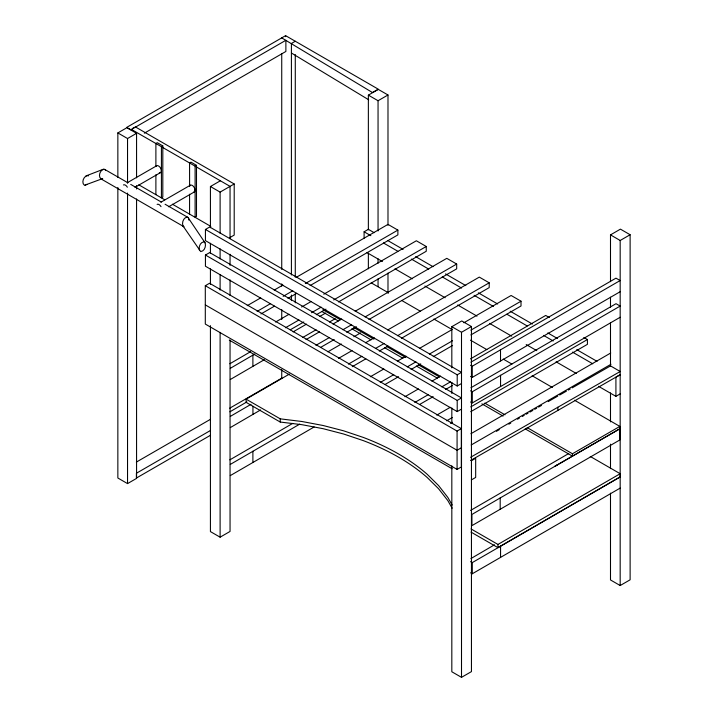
<?xml version="1.0" encoding="UTF-8"?>
<svg xmlns="http://www.w3.org/2000/svg" width="713" height="713" viewBox="0 0 713 713"><rect width="100%" height="100%" fill="white"/><g stroke="black" fill="none" stroke-linecap="round" stroke-linejoin="round"><path stroke-width="1.07" d="M88.367 175.915L87.708 175.576C83.679 175.719 80.979 182.92 84.473 185.282L102.681 178.58L101.077 178.892C97.583 176.53 100.275 169.329 104.303 169.186L127.868 182.742M86.906 184.337L85.248 185.291M229.88 363.755L250.637 351.643M230.281 368.336L254.808 354.022M230.281 379.521L264.38 359.673M229.916 411.811L246.876 401.9M230.326 416.392L251.056 404.289M230.326 427.577L260.593 409.939M229.88 459.84L292.74 423.379M230.281 464.421L299.781 424.101M230.281 475.607L314.139 426.98M470.901 362.186L615.961 278.159L620.141 280.539L472.247 366.215L472.247 377.4L470.58 376.446M472.247 377.4L620.141 291.724M470.945 387.72L616.005 303.693L620.176 306.073L472.291 391.749L472.291 402.934L470.625 401.98M472.291 402.934L620.176 317.258M470.571 510.428L568.742 453.513M500.187 497.95L471.926 514.456L471.926 525.641L619.811 439.966L619.811 428.78L500.187 497.95L500.187 509.135M470.945 558.555L494.501 544.803M470.625 572.815L472.291 573.769L472.291 562.593L620.176 476.908L620.176 473.717L590.266 456.463M472.291 573.769L620.176 488.093M452.158 508.2L447.862 500.651L438.611 488.788L427.203 477.496A221.342 127.877 0 0 0 363.256 440.607L343.684 434.03L323.149 428.7L301.911 424.69L280.227 422.043L246.092 402.346L246.092 399.155L289.398 374.093M327.9 351.812L341.375 344.022M353.88 336.777L360.618 332.882M557.851 464.582L554.999 466.231L619.838 428.798L619.838 426.401L574.544 400.251M471.008 532.094L497.95 547.637L497.95 544.447L620.176 473.717M497.95 547.637L620.176 476.908M281.733 37.887L372.462 92.538L378.273 89.178L285.601 35.65L126.709 127.386L130.862 129.784L285.877 40.285L285.877 51.461L144.338 133.179M117.85 177.457L117.85 132.93L126.878 127.716L136.566 133.313L136.566 177.84M132.787 128.304L134.454 127.342M295.28 41.238L291.412 43.475L291.412 275.004M117.85 132.93L127.538 138.527L136.566 133.313M161.423 146.691L162.814 145.898L162.814 197.02L161.423 197.813L161.423 146.691L131.13 129.258M127.235 182.76L156.646 165.781M134.944 187.35L160.559 172.555M195.104 166.138L196.494 165.336L196.494 216.458L195.104 217.26L195.104 166.138L161.86 147.003M160.915 202.207L190.326 185.228M168.624 206.788L194.239 192.002M368.363 229.827L368.363 95.141L378.309 89.401L387.988 94.989L387.988 225.228M210.424 227.705L210.424 186.521L220.37 180.781M368.363 95.141L378.05 100.729L387.988 94.989M210.424 186.521L220.112 192.109L234.203 183.972L234.203 235.094L230.049 237.491M205.433 229.452L209.693 226.992L461.471 372.355L457.211 374.815L205.433 229.452L205.433 240.637L457.211 386L461.471 383.541M205.433 255.04L209.693 252.58L461.471 397.952L457.211 400.412L205.433 255.04L205.433 266.225L457.211 411.588L461.471 409.128M205.299 285.717L209.56 283.257L461.338 428.62L461.338 466.962L457.078 469.421L205.299 324.059L205.299 285.717L457.078 431.08L461.338 428.62M364.102 238.187L364.102 231.796L368.363 229.336L374.156 232.679M247.215 305.672L260.708 297.874M274.211 290.084L282.892 285.075M296.385 277.277L387.988 224.39L397.881 230.103L397.881 234.898L310.137 285.556M257.108 311.385L270.601 303.586M283.141 296.35L292.785 290.788M305.316 283.551L397.881 230.103M260.967 313.952L274.46 306.153M287.963 298.364L296.644 293.355M275.575 322.044L289.077 314.255M301.608 307.018L311.251 301.447M323.782 294.211L416.356 240.771L426.249 246.484L426.249 251.27L338.506 301.929M285.467 327.757L298.97 319.968M311.501 312.731L321.144 307.16M333.684 299.923L426.249 246.484M290.289 329.771L303.791 321.973M316.322 314.736L325.966 309.166M293.088 331.893L306.483 324.139M319.879 316.394L325.627 313.069M302.66 337.534L316.055 329.789M329.451 322.044L335.19 318.72M306.011 339.62L319.513 331.821M333.007 324.032L341.687 319.023M355.19 311.224L446.793 258.338L456.685 264.051L456.685 268.846L368.942 319.504M315.904 345.333L329.406 337.534M342.908 329.745L351.58 324.736M365.083 316.937L456.685 264.051M320.725 347.338L334.228 339.548M346.759 332.311L356.402 326.741M136.335 462.104L210.478 419.297M229.738 408.184L281.733 378.166M210.531 430.447L136.397 473.254L136.397 478.049L210.531 435.242M338.523 358.389L352.026 350.6M365.519 342.801L374.2 337.793M387.703 329.994L479.305 277.107L489.198 282.82L489.198 287.615L401.455 338.274M117.85 187.474L117.85 478.004L127.538 483.601L136.566 478.387L136.566 198.989M348.416 364.102L361.919 356.304M375.412 348.514L384.093 343.506M397.596 335.707L489.198 282.82M352.275 366.669L365.778 358.871M379.271 351.081L387.952 346.072M610.497 281.635L610.497 234.88L620.435 229.14L630.123 234.737L630.123 579.803L620.176 585.542L610.497 579.954L610.497 493.129M451.819 367.872L451.819 326.688L461.766 320.948L471.445 326.536L471.445 671.61L461.507 677.35L451.819 671.762L451.819 465.83M370.341 376.758L383.844 368.969M397.346 361.17L406.018 356.161M419.52 348.372L452.3 329.442M463.878 322.757L511.123 295.485L521.016 301.198L521.016 305.984L470.874 334.941M610.497 234.88L620.176 240.477L630.123 234.737M451.819 326.688L461.507 332.276L471.445 326.536M380.243 382.471L393.736 374.681M407.239 366.883L415.92 361.874M429.413 354.085L452.559 340.725M470.874 330.146L521.016 301.198M385.056 384.485L398.558 376.687M411.098 369.45L420.732 363.888M433.272 356.652L452.559 345.511M404.931 396.731L418.433 388.933M431.926 381.143L440.607 376.134M470.5 358.871L545.712 315.449L549.304 317.526M414.823 402.444L428.326 394.646M441.828 386.856L450.5 381.847M419.645 404.449L433.147 396.66M445.678 389.423L452.434 385.528M210.424 325.663L210.424 531.595L220.112 537.183L230.049 531.443L230.049 339.985M436.757 415.1L450.251 407.31M446.65 420.813L452.434 417.47M470.749 406.9L587.423 339.54L587.423 344.326L470.749 411.686M450.5 423.379L452.434 422.265M470.919 433.718L610.738 352.997M461.338 447.791L457.078 450.251L205.299 304.888M471.177 444.992L610.988 364.272M620.176 374.717L615.916 377.177L615.916 396.348L620.176 393.888M471.418 460.723L475.678 458.263L475.678 477.434L471.418 479.894M527.165 427.604L572.45 453.753L619.838 426.401M496.391 431.32L499.269 429.672M508.859 424.173L510.775 423.067M517.495 419.217L519.412 418.112M522.29 416.463L524.207 415.358M526.123 414.262L528.039 413.157M529.955 412.061L532.834 410.403M534.75 409.307L536.666 408.201M538.591 407.105L541.461 405.456M470.571 457.3L620.185 371.509L610.533 365.903L572.165 387.872M470.571 460.491L620.185 374.708M548.181 401.597L557.771 396.107M559.687 395.011L566.407 391.17M568.323 390.064L570.24 388.968M86.104 175.879L103.537 169.168M246.092 399.155L280.227 418.843L301.911 421.499L323.149 425.509L343.684 430.839L363.247 437.408A221.342 127.877 0 0 1 427.203 474.305L438.611 485.598L447.862 497.451L452.158 505M187.982 217.447L187.314 217.108C183.526 217.34 181.699 222.608 182.911 225.825L200.692 251.573C204.479 251.341 206.307 246.074 205.086 242.857L187.982 217.447L165.077 204.23M100.408 178.544L184.088 226.814M470.58 365.261L472.247 366.215M470.625 390.795L472.291 391.749M470.625 561.639L472.291 562.593M583.831 337.463L587.423 339.54M387.658 240.477L403.095 249.39M415.643 256.627L433.005 266.653M445.545 273.899L465.812 285.592M478.352 292.838L497.647 303.979M510.187 311.216L532.379 324.023M547.816 332.935L557.459 338.506M576.755 349.646L597.022 361.348M364.102 231.796L370.858 235.691M383.398 242.937L397.872 251.288M411.383 259.086L428.745 269.113M442.256 276.911L461.552 288.052M474.092 295.298L493.387 306.43M506.89 314.228L527.157 325.93M543.556 335.395L553.199 340.966M572.494 352.106L592.761 363.808M366.999 252.634L382.435 261.546M394.975 268.792L412.346 278.819M424.886 286.056L445.144 297.758M457.693 304.995L476.988 316.135M489.528 323.372L511.72 336.188M526.185 344.539L536.8 350.671M556.095 361.812L576.354 373.505M598.546 386.321L615.916 396.348M135.283 126.861L234.203 183.972M162.814 145.898L157.279 142.698L155.889 143.5L155.889 166.004M196.494 165.336L190.959 162.145L189.569 162.947L189.605 186.245A3.913 2.255 60 0 1 193.963 187.056A3.913 2.255 60 0 1 193.66 192.18M195.478 166.414L230.049 186.369L230.049 238.686M371.215 282.856L388.558 292.874M402.052 300.663L420.358 311.233M433.852 319.023L452.158 329.593M470.473 340.163L486.854 349.62M503.235 359.085L511.907 364.093M532.139 375.769L552.379 387.453M138.812 184.819L164.748 199.792M172.43 204.221L210.843 226.404M130.729 184.4L161.263 202.029M322.873 309.656L340.217 319.674M353.71 327.463L373.942 339.138M386.473 346.375L405.742 357.498M418.273 364.735L439.475 376.972M484.76 403.121L505 414.806M321.911 311.492L338.292 320.957M351.785 328.746L371.054 339.869M384.548 347.659L402.854 358.229M416.347 366.019L437.541 378.255M481.872 403.852L503.075 416.089M525.231 428.887L572.45 456.151L572.45 453.753M229.283 340.092L452.131 468.753M471.008 528.903L497.95 544.447M291.412 53.012L368.692 99.784M205.086 242.857L203.918 241.867C200.121 242.108 198.303 247.375 199.515 250.584M182.911 225.825L183.419 226.476M104.971 169.525L105.479 170.175M188.49 218.098L188.909 220.121M285.601 35.65L285.619 36.675M280.227 418.843L280.227 422.043M620.176 240.477L620.176 585.542M610.497 297.214L610.497 307.232M610.497 322.82L610.497 366.232M610.497 392.943L610.497 421.891M610.497 444.154L610.497 468.637M557.833 407.203L557.833 410.403M500.562 375.243L500.562 386.428M500.562 546.087L500.562 557.263M500.517 349.709L500.517 360.894M461.507 332.276L461.507 677.35M457.211 374.815L457.211 386M457.211 400.412L457.211 411.588M457.078 431.08L457.078 469.421M451.819 382.346L451.819 393.478M451.819 407.943L451.819 423.531M387.988 273.088L387.988 293.132M378.05 100.729L378.05 230.967M378.05 258.792L378.05 263.249M378.05 278.828L378.05 286.626M368.363 253.204L368.363 268.783M295.28 54.598L295.28 277.223M295.28 293.925L295.28 302.829M291.412 295.048L291.412 300.61M281.733 53.466L281.733 269.416M281.733 283.89L281.733 286.109M281.733 309.487L281.733 319.504M281.733 369.601L281.733 378.505M252.937 406.241L252.937 414.369M252.892 355.127L252.892 366.313M252.892 451.213L252.892 462.398M230.049 254.274L230.049 265.405M230.049 279.87L230.049 295.458M220.112 192.109L220.112 233.294M220.112 248.882L220.112 258.899M220.112 274.478L220.112 290.066M220.112 332.365L220.112 537.183M210.424 243.293L210.424 253.311M210.424 268.89L210.424 284.478M189.569 194.203L189.569 214.069M155.889 174.765L155.889 194.622M136.566 185.63L136.566 188.972M127.538 138.527L127.538 183.054M127.538 193.071L127.538 483.601M156.2 166.191A3.913 2.255 60 0 1 160.79 168.491A3.913 2.255 60 0 1 159.311 172.671M123.438 184.952A3.913 2.255 60 0 1 127.351 187.207M157.118 204.399A3.913 2.255 60 0 1 161.031 206.654"/></g></svg>
